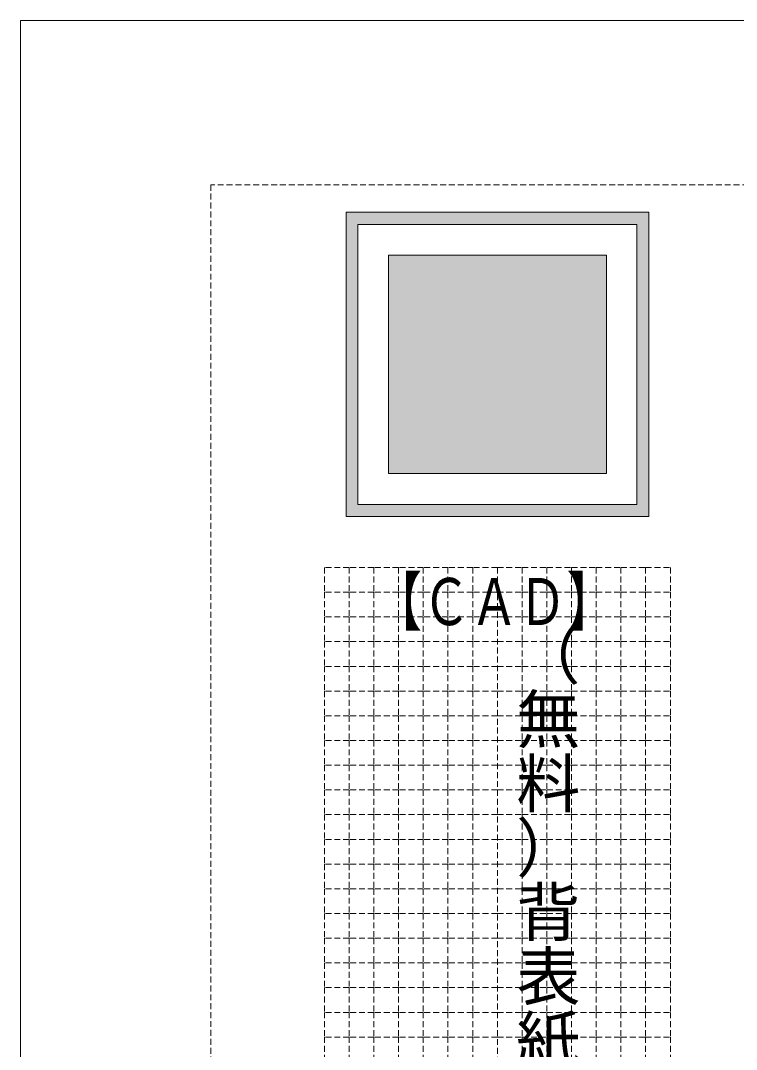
# Model space of a CAD drawing. Units: millimetres on the paper. Extents: x -148 to 354, y -210 to 210.
# Drawn here: x -148 to -3.1, y 1.8 to 210 of the extents above; entities that cross this region are included whole.
import ezdxf
from ezdxf.enums import TextEntityAlignment as Align

# ---------------------------------------------------------------- set-up
doc = ezdxf.new("R2010")
doc.units = ezdxf.units.MM
doc.linetypes.add('DASHED1', pattern=[1.8, 1.2, -0.6])
doc.layers.add('0-0', color=3, linetype='DASHED1', lineweight=9)
doc.styles.add('@ＭＳ ゴシック', font='')
doc.styles.add('ＭＳ ゴシック', font='')
doc.styles.get('@ＭＳ ゴシック').set_extended_font_data('@MS Gothic')
doc.styles.get('ＭＳ ゴシック').set_extended_font_data('MS Gothic')

msp = doc.modelspace()

# ---------------------------------------------------------------- linework, layer by layer
at = {"layer": '0-0'}
for p, q in [((6.494, 176.785), (-109.506, 176.785)), ((-109.506, 176.785), (-109.506, -126.215)), ((-61.506, 99.346), (-61.506, 94.346)), ((-56.506, 99.346), (-56.506, 94.346)), ((-51.506, 99.346), (-51.506, -105.654)), ((-46.506, 99.346), (-46.506, 94.346)), ((-41.506, 99.346), (-41.506, 94.346)), ((-61.506, 94.346), (-61.506, 89.346)), ((-56.506, 94.346), (-56.506, 89.346)), ((-46.506, 94.346), (-46.506, 89.346)), ((-41.506, 94.346), (-41.506, 89.346)), ((-61.506, 89.346), (-61.506, 84.346)), ((-56.506, 89.346), (-56.506, 84.346)), ((-46.506, 89.346), (-46.506, 84.346)), ((-41.506, 89.346), (-41.506, 84.346)), ((-61.506, 84.346), (-61.506, 79.346)), ((-56.506, 84.346), (-56.506, 79.346)), ((-46.506, 84.346), (-46.506, 79.346)), ((-41.506, 84.346), (-41.506, 79.346)), ((-61.506, 79.346), (-61.506, 74.346)), ((-56.506, 79.346), (-56.506, 74.346)), ((-46.506, 79.346), (-46.506, 74.346)), ((-41.506, 79.346), (-41.506, 74.346)), ((-61.506, 74.346), (-61.506, 69.346)), ((-56.506, 74.346), (-56.506, 69.346)), ((-46.506, 74.346), (-46.506, 69.346)), ((-41.506, 74.346), (-41.506, 69.346)), ((-61.506, 69.346), (-61.506, 64.346)), ((-56.506, 69.346), (-56.506, 64.346)), ((-46.506, 69.346), (-46.506, 64.346)), ((-41.506, 69.346), (-41.506, 64.346)), ((-61.506, 64.346), (-61.506, 59.346)), ((-56.506, 64.346), (-56.506, 59.346)), ((-46.506, 64.346), (-46.506, 59.346)), ((-41.506, 64.346), (-41.506, 59.346)), ((-61.506, 59.346), (-61.506, 54.346)), ((-56.506, 59.346), (-56.506, 54.346)), ((-46.506, 59.346), (-46.506, 54.346)), ((-41.506, 59.346), (-41.506, 54.346)), ((-61.506, 54.346), (-61.506, 49.346)), ((-56.506, 54.346), (-56.506, 49.346)), ((-46.506, 54.346), (-46.506, 49.346)), ((-41.506, 54.346), (-41.506, 49.346)), ((-61.506, 49.346), (-61.506, 44.346)), ((-56.506, 49.346), (-56.506, 44.346)), ((-46.506, 49.346), (-46.506, 44.346)), ((-41.506, 49.346), (-41.506, 44.346)), ((-61.506, 44.346), (-61.506, 39.346)), ((-56.506, 44.346), (-56.506, 39.346)), ((-46.506, 44.346), (-46.506, 39.346)), ((-41.506, 44.346), (-41.506, 39.346)), ((-61.506, 39.346), (-61.506, 34.346)), ((-56.506, 39.346), (-56.506, 34.346)), ((-46.506, 39.346), (-46.506, 34.346)), ((-41.506, 39.346), (-41.506, 34.346)), ((-61.506, 34.346), (-61.506, 29.346)), ((-56.506, 34.346), (-56.506, 29.346)), ((-46.506, 34.346), (-46.506, 29.346)), ((-41.506, 34.346), (-41.506, 29.346)), ((-61.506, 29.346), (-61.506, 24.346)), ((-56.506, 29.346), (-56.506, 24.346)), ((-46.506, 29.346), (-46.506, 24.346)), ((-41.506, 29.346), (-41.506, 24.346)), ((-61.506, 24.346), (-61.506, 19.346)), ((-56.506, 24.346), (-56.506, 19.346)), ((-46.506, 24.346), (-46.506, 19.346)), ((-41.506, 24.346), (-41.506, 19.346)), ((-61.506, 19.346), (-61.506, 14.346)), ((-56.506, 19.346), (-56.506, 14.346)), ((-46.506, 19.346), (-46.506, 14.346)), ((-41.506, 19.346), (-41.506, 14.346)), ((-61.506, 14.346), (-61.506, 9.346)), ((-56.506, 14.346), (-56.506, 9.346)), ((-46.506, 14.346), (-46.506, 9.346)), ((-41.506, 14.346), (-41.506, 9.346)), ((-61.506, 9.346), (-61.506, 4.346)), ((-56.506, 9.346), (-56.506, 4.346)), ((-46.506, 9.346), (-46.506, 4.346)), ((-41.506, 9.346), (-41.506, 4.346)), ((-61.506, 4.346), (-61.506, -0.654)), ((-56.506, 4.346), (-56.506, -0.654)), ((-46.506, 4.346), (-46.506, -0.654)), ((-41.506, 4.346), (-41.506, -0.654))]:
    msp.add_line(p, q, dxfattribs=at)
at = {"layer": '0-0', "color": 7, "linetype": 'Continuous'}
for p, q in [((-42.865, 171.208), (-20.882, 171.208)), ((-20.882, 171.208), (-20.882, 109.647)), ((-79.751, 168.74), (-23.261, 168.74)), ((-79.751, 112.115), (-79.751, 168.74)), ((-23.261, 168.74), (-23.261, 112.115)), ((-23.261, 146.723), (-23.261, 168.74)), ((-73.557, 162.512), (-29.456, 162.512)), ((-73.557, 118.343), (-73.557, 162.512)), ((-73.557, 118.343), (-73.557, 162.512)), ((-39.569, 162.512), (-29.456, 162.512)), ((-29.456, 162.512), (-29.456, 118.343)), ((-82.13, 109.647), (-82.13, 131.663)), ((-29.456, 118.343), (-73.557, 118.343)), ((-20.882, 109.647), (-82.13, 109.647))]:
    msp.add_line(p, q, dxfattribs=at)
for points in [[(148, 210), (-148, 210), (-148, -210)], [(-82.13, 109.647), (-82.13, 171.208), (-20.882, 171.208)], [(-23.261, 112.115), (-79.751, 112.115), (-57.768, 112.115)]]:
    msp.add_lwpolyline(points, dxfattribs=at)
at = {"layer": '0-0'}
for points in [[(-81.506, 99.346), (-86.506, 99.346), (-86.506, 94.346)], [(-76.506, 99.346), (-81.506, 99.346), (-81.506, 94.346)], [(-71.506, 99.346), (-76.506, 99.346), (-76.506, 94.346)], [(-66.506, 99.346), (-71.506, 99.346), (-71.506, 94.346)], [(-61.506, 99.346), (-66.506, 99.346), (-66.506, 94.346)], [(-51.506, 99.346), (-56.506, 99.346), (-61.506, 99.346)], [(-51.506, 99.346), (-46.506, 99.346), (-41.506, 99.346)], [(-41.506, 99.346), (-36.506, 99.346), (-36.506, 94.346)], [(-36.506, 99.346), (-31.506, 99.346), (-31.506, 94.346)], [(-31.506, 99.346), (-26.506, 99.346), (-26.506, 94.346)], [(-26.506, 99.346), (-21.506, 99.346), (-21.506, 94.346)], [(-21.506, 99.346), (-16.506, 99.346), (-16.506, 94.346)], [(-81.506, 94.346), (-86.506, 94.346), (-86.506, 89.346)], [(-76.506, 94.346), (-81.506, 94.346), (-81.506, 89.346)], [(-71.506, 94.346), (-76.506, 94.346), (-76.506, 89.346)], [(-66.506, 94.346), (-71.506, 94.346), (-71.506, 89.346)], [(-61.506, 94.346), (-66.506, 94.346), (-66.506, 89.346)], [(-51.506, 94.346), (-56.506, 94.346), (-61.506, 94.346)], [(-51.506, 94.346), (-46.506, 94.346), (-41.506, 94.346)], [(-41.506, 94.346), (-36.506, 94.346), (-36.506, 89.346)], [(-36.506, 94.346), (-31.506, 94.346), (-31.506, 89.346)], [(-31.506, 94.346), (-26.506, 94.346), (-26.506, 89.346)], [(-26.506, 94.346), (-21.506, 94.346), (-21.506, 89.346)], [(-21.506, 94.346), (-16.506, 94.346), (-16.506, 89.346)], [(-81.506, 89.346), (-86.506, 89.346), (-86.506, 84.346)], [(-76.506, 89.346), (-81.506, 89.346), (-81.506, 84.346)], [(-71.506, 89.346), (-76.506, 89.346), (-76.506, 84.346)], [(-66.506, 89.346), (-71.506, 89.346), (-71.506, 84.346)], [(-61.506, 89.346), (-66.506, 89.346), (-66.506, 84.346)], [(-51.506, 89.346), (-56.506, 89.346), (-61.506, 89.346)], [(-51.506, 89.346), (-46.506, 89.346), (-41.506, 89.346)], [(-41.506, 89.346), (-36.506, 89.346), (-36.506, 84.346)], [(-36.506, 89.346), (-31.506, 89.346), (-31.506, 84.346)], [(-31.506, 89.346), (-26.506, 89.346), (-26.506, 84.346)], [(-26.506, 89.346), (-21.506, 89.346), (-21.506, 84.346)], [(-21.506, 89.346), (-16.506, 89.346), (-16.506, 84.346)], [(-81.506, 84.346), (-86.506, 84.346), (-86.506, 79.346)], [(-76.506, 84.346), (-81.506, 84.346), (-81.506, 79.346)], [(-71.506, 84.346), (-76.506, 84.346), (-76.506, 79.346)], [(-66.506, 84.346), (-71.506, 84.346), (-71.506, 79.346)], [(-61.506, 84.346), (-66.506, 84.346), (-66.506, 79.346)], [(-51.506, 84.346), (-56.506, 84.346), (-61.506, 84.346)], [(-51.506, 84.346), (-46.506, 84.346), (-41.506, 84.346)], [(-41.506, 84.346), (-36.506, 84.346), (-36.506, 79.346)], [(-36.506, 84.346), (-31.506, 84.346), (-31.506, 79.346)], [(-31.506, 84.346), (-26.506, 84.346), (-26.506, 79.346)], [(-26.506, 84.346), (-21.506, 84.346), (-21.506, 79.346)], [(-21.506, 84.346), (-16.506, 84.346), (-16.506, 79.346)], [(-81.506, 79.346), (-86.506, 79.346), (-86.506, 74.346)], [(-76.506, 79.346), (-81.506, 79.346), (-81.506, 74.346)], [(-71.506, 79.346), (-76.506, 79.346), (-76.506, 74.346)], [(-66.506, 79.346), (-71.506, 79.346), (-71.506, 74.346)], [(-61.506, 79.346), (-66.506, 79.346), (-66.506, 74.346)], [(-51.506, 79.346), (-56.506, 79.346), (-61.506, 79.346)], [(-51.506, 79.346), (-46.506, 79.346), (-41.506, 79.346)], [(-41.506, 79.346), (-36.506, 79.346), (-36.506, 74.346)], [(-36.506, 79.346), (-31.506, 79.346), (-31.506, 74.346)], [(-31.506, 79.346), (-26.506, 79.346), (-26.506, 74.346)], [(-26.506, 79.346), (-21.506, 79.346), (-21.506, 74.346)], [(-21.506, 79.346), (-16.506, 79.346), (-16.506, 74.346)], [(-81.506, 74.346), (-86.506, 74.346), (-86.506, 69.346)], [(-76.506, 74.346), (-81.506, 74.346), (-81.506, 69.346)], [(-71.506, 74.346), (-76.506, 74.346), (-76.506, 69.346)], [(-66.506, 74.346), (-71.506, 74.346), (-71.506, 69.346)], [(-61.506, 74.346), (-66.506, 74.346), (-66.506, 69.346)], [(-51.506, 74.346), (-56.506, 74.346), (-61.506, 74.346)], [(-51.506, 74.346), (-46.506, 74.346), (-41.506, 74.346)], [(-41.506, 74.346), (-36.506, 74.346), (-36.506, 69.346)], [(-36.506, 74.346), (-31.506, 74.346), (-31.506, 69.346)], [(-31.506, 74.346), (-26.506, 74.346), (-26.506, 69.346)], [(-26.506, 74.346), (-21.506, 74.346), (-21.506, 69.346)], [(-21.506, 74.346), (-16.506, 74.346), (-16.506, 69.346)], [(-81.506, 69.346), (-86.506, 69.346), (-86.506, 64.346)], [(-76.506, 69.346), (-81.506, 69.346), (-81.506, 64.346)], [(-71.506, 69.346), (-76.506, 69.346), (-76.506, 64.346)], [(-66.506, 69.346), (-71.506, 69.346), (-71.506, 64.346)], [(-61.506, 69.346), (-66.506, 69.346), (-66.506, 64.346)], [(-51.506, 69.346), (-56.506, 69.346), (-61.506, 69.346)], [(-51.506, 69.346), (-46.506, 69.346), (-41.506, 69.346)], [(-41.506, 69.346), (-36.506, 69.346), (-36.506, 64.346)], [(-36.506, 69.346), (-31.506, 69.346), (-31.506, 64.346)], [(-31.506, 69.346), (-26.506, 69.346), (-26.506, 64.346)], [(-26.506, 69.346), (-21.506, 69.346), (-21.506, 64.346)], [(-21.506, 69.346), (-16.506, 69.346), (-16.506, 64.346)], [(-81.506, 64.346), (-86.506, 64.346), (-86.506, 59.346)], [(-76.506, 64.346), (-81.506, 64.346), (-81.506, 59.346)], [(-71.506, 64.346), (-76.506, 64.346), (-76.506, 59.346)], [(-66.506, 64.346), (-71.506, 64.346), (-71.506, 59.346)], [(-61.506, 64.346), (-66.506, 64.346), (-66.506, 59.346)], [(-51.506, 64.346), (-56.506, 64.346), (-61.506, 64.346)], [(-51.506, 64.346), (-46.506, 64.346), (-41.506, 64.346)], [(-41.506, 64.346), (-36.506, 64.346), (-36.506, 59.346)], [(-36.506, 64.346), (-31.506, 64.346), (-31.506, 59.346)], [(-31.506, 64.346), (-26.506, 64.346), (-26.506, 59.346)], [(-26.506, 64.346), (-21.506, 64.346), (-21.506, 59.346)], [(-21.506, 64.346), (-16.506, 64.346), (-16.506, 59.346)], [(-81.506, 59.346), (-86.506, 59.346), (-86.506, 54.346)], [(-76.506, 59.346), (-81.506, 59.346), (-81.506, 54.346)], [(-71.506, 59.346), (-76.506, 59.346), (-76.506, 54.346)], [(-66.506, 59.346), (-71.506, 59.346), (-71.506, 54.346)], [(-61.506, 59.346), (-66.506, 59.346), (-66.506, 54.346)], [(-51.506, 59.346), (-56.506, 59.346), (-61.506, 59.346)], [(-51.506, 59.346), (-46.506, 59.346), (-41.506, 59.346)], [(-41.506, 59.346), (-36.506, 59.346), (-36.506, 54.346)], [(-36.506, 59.346), (-31.506, 59.346), (-31.506, 54.346)], [(-31.506, 59.346), (-26.506, 59.346), (-26.506, 54.346)], [(-26.506, 59.346), (-21.506, 59.346), (-21.506, 54.346)], [(-21.506, 59.346), (-16.506, 59.346), (-16.506, 54.346)], [(-81.506, 54.346), (-86.506, 54.346), (-86.506, 49.346)], [(-76.506, 54.346), (-81.506, 54.346), (-81.506, 49.346)], [(-71.506, 54.346), (-76.506, 54.346), (-76.506, 49.346)], [(-66.506, 54.346), (-71.506, 54.346), (-71.506, 49.346)], [(-61.506, 54.346), (-66.506, 54.346), (-66.506, 49.346)], [(-51.506, 54.346), (-56.506, 54.346), (-61.506, 54.346)], [(-51.506, 54.346), (-46.506, 54.346), (-41.506, 54.346)], [(-41.506, 54.346), (-36.506, 54.346), (-36.506, 49.346)], [(-36.506, 54.346), (-31.506, 54.346), (-31.506, 49.346)], [(-31.506, 54.346), (-26.506, 54.346), (-26.506, 49.346)], [(-26.506, 54.346), (-21.506, 54.346), (-21.506, 49.346)], [(-21.506, 54.346), (-16.506, 54.346), (-16.506, 49.346)], [(-81.506, 49.346), (-86.506, 49.346), (-86.506, 44.346)], [(-76.506, 49.346), (-81.506, 49.346), (-81.506, 44.346)], [(-71.506, 49.346), (-76.506, 49.346), (-76.506, 44.346)], [(-66.506, 49.346), (-71.506, 49.346), (-71.506, 44.346)], [(-61.506, 49.346), (-66.506, 49.346), (-66.506, 44.346)], [(-51.506, 49.346), (-56.506, 49.346), (-61.506, 49.346)], [(-51.506, 49.346), (-46.506, 49.346), (-41.506, 49.346)], [(-41.506, 49.346), (-36.506, 49.346), (-36.506, 44.346)], [(-36.506, 49.346), (-31.506, 49.346), (-31.506, 44.346)], [(-31.506, 49.346), (-26.506, 49.346), (-26.506, 44.346)], [(-26.506, 49.346), (-21.506, 49.346), (-21.506, 44.346)], [(-21.506, 49.346), (-16.506, 49.346), (-16.506, 44.346)], [(-81.506, 44.346), (-86.506, 44.346), (-86.506, 39.346)], [(-76.506, 44.346), (-81.506, 44.346), (-81.506, 39.346)], [(-71.506, 44.346), (-76.506, 44.346), (-76.506, 39.346)], [(-66.506, 44.346), (-71.506, 44.346), (-71.506, 39.346)], [(-61.506, 44.346), (-66.506, 44.346), (-66.506, 39.346)], [(-51.506, 44.346), (-56.506, 44.346), (-61.506, 44.346)], [(-51.506, 44.346), (-46.506, 44.346), (-41.506, 44.346)], [(-41.506, 44.346), (-36.506, 44.346), (-36.506, 39.346)], [(-36.506, 44.346), (-31.506, 44.346), (-31.506, 39.346)], [(-31.506, 44.346), (-26.506, 44.346), (-26.506, 39.346)], [(-26.506, 44.346), (-21.506, 44.346), (-21.506, 39.346)], [(-21.506, 44.346), (-16.506, 44.346), (-16.506, 39.346)], [(-81.506, 39.346), (-86.506, 39.346), (-86.506, 34.346)], [(-76.506, 39.346), (-81.506, 39.346), (-81.506, 34.346)], [(-71.506, 39.346), (-76.506, 39.346), (-76.506, 34.346)], [(-66.506, 39.346), (-71.506, 39.346), (-71.506, 34.346)], [(-61.506, 39.346), (-66.506, 39.346), (-66.506, 34.346)], [(-51.506, 39.346), (-56.506, 39.346), (-61.506, 39.346)], [(-51.506, 39.346), (-46.506, 39.346), (-41.506, 39.346)], [(-41.506, 39.346), (-36.506, 39.346), (-36.506, 34.346)], [(-36.506, 39.346), (-31.506, 39.346), (-31.506, 34.346)], [(-31.506, 39.346), (-26.506, 39.346), (-26.506, 34.346)], [(-26.506, 39.346), (-21.506, 39.346), (-21.506, 34.346)], [(-21.506, 39.346), (-16.506, 39.346), (-16.506, 34.346)], [(-81.506, 34.346), (-86.506, 34.346), (-86.506, 29.346)], [(-76.506, 34.346), (-81.506, 34.346), (-81.506, 29.346)], [(-71.506, 34.346), (-76.506, 34.346), (-76.506, 29.346)], [(-66.506, 34.346), (-71.506, 34.346), (-71.506, 29.346)], [(-61.506, 34.346), (-66.506, 34.346), (-66.506, 29.346)], [(-51.506, 34.346), (-56.506, 34.346), (-61.506, 34.346)], [(-51.506, 34.346), (-46.506, 34.346), (-41.506, 34.346)], [(-41.506, 34.346), (-36.506, 34.346), (-36.506, 29.346)], [(-36.506, 34.346), (-31.506, 34.346), (-31.506, 29.346)], [(-31.506, 34.346), (-26.506, 34.346), (-26.506, 29.346)], [(-26.506, 34.346), (-21.506, 34.346), (-21.506, 29.346)], [(-21.506, 34.346), (-16.506, 34.346), (-16.506, 29.346)], [(-81.506, 29.346), (-86.506, 29.346), (-86.506, 24.346)], [(-76.506, 29.346), (-81.506, 29.346), (-81.506, 24.346)], [(-71.506, 29.346), (-76.506, 29.346), (-76.506, 24.346)], [(-66.506, 29.346), (-71.506, 29.346), (-71.506, 24.346)], [(-61.506, 29.346), (-66.506, 29.346), (-66.506, 24.346)], [(-51.506, 29.346), (-56.506, 29.346), (-61.506, 29.346)], [(-51.506, 29.346), (-46.506, 29.346), (-41.506, 29.346)], [(-41.506, 29.346), (-36.506, 29.346), (-36.506, 24.346)], [(-36.506, 29.346), (-31.506, 29.346), (-31.506, 24.346)], [(-31.506, 29.346), (-26.506, 29.346), (-26.506, 24.346)], [(-26.506, 29.346), (-21.506, 29.346), (-21.506, 24.346)], [(-21.506, 29.346), (-16.506, 29.346), (-16.506, 24.346)], [(-81.506, 24.346), (-86.506, 24.346), (-86.506, 19.346)], [(-76.506, 24.346), (-81.506, 24.346), (-81.506, 19.346)], [(-71.506, 24.346), (-76.506, 24.346), (-76.506, 19.346)], [(-66.506, 24.346), (-71.506, 24.346), (-71.506, 19.346)], [(-61.506, 24.346), (-66.506, 24.346), (-66.506, 19.346)], [(-51.506, 24.346), (-56.506, 24.346), (-61.506, 24.346)], [(-51.506, 24.346), (-46.506, 24.346), (-41.506, 24.346)], [(-41.506, 24.346), (-36.506, 24.346), (-36.506, 19.346)], [(-36.506, 24.346), (-31.506, 24.346), (-31.506, 19.346)], [(-31.506, 24.346), (-26.506, 24.346), (-26.506, 19.346)], [(-26.506, 24.346), (-21.506, 24.346), (-21.506, 19.346)], [(-21.506, 24.346), (-16.506, 24.346), (-16.506, 19.346)], [(-81.506, 19.346), (-86.506, 19.346), (-86.506, 14.346)], [(-76.506, 19.346), (-81.506, 19.346), (-81.506, 14.346)], [(-71.506, 19.346), (-76.506, 19.346), (-76.506, 14.346)], [(-66.506, 19.346), (-71.506, 19.346), (-71.506, 14.346)], [(-61.506, 19.346), (-66.506, 19.346), (-66.506, 14.346)], [(-51.506, 19.346), (-56.506, 19.346), (-61.506, 19.346)], [(-51.506, 19.346), (-46.506, 19.346), (-41.506, 19.346)], [(-41.506, 19.346), (-36.506, 19.346), (-36.506, 14.346)], [(-36.506, 19.346), (-31.506, 19.346), (-31.506, 14.346)], [(-31.506, 19.346), (-26.506, 19.346), (-26.506, 14.346)], [(-26.506, 19.346), (-21.506, 19.346), (-21.506, 14.346)], [(-21.506, 19.346), (-16.506, 19.346), (-16.506, 14.346)], [(-81.506, 14.346), (-86.506, 14.346), (-86.506, 9.346)], [(-76.506, 14.346), (-81.506, 14.346), (-81.506, 9.346)], [(-71.506, 14.346), (-76.506, 14.346), (-76.506, 9.346)], [(-66.506, 14.346), (-71.506, 14.346), (-71.506, 9.346)], [(-61.506, 14.346), (-66.506, 14.346), (-66.506, 9.346)], [(-51.506, 14.346), (-56.506, 14.346), (-61.506, 14.346)], [(-51.506, 14.346), (-46.506, 14.346), (-41.506, 14.346)], [(-41.506, 14.346), (-36.506, 14.346), (-36.506, 9.346)], [(-36.506, 14.346), (-31.506, 14.346), (-31.506, 9.346)], [(-31.506, 14.346), (-26.506, 14.346), (-26.506, 9.346)], [(-26.506, 14.346), (-21.506, 14.346), (-21.506, 9.346)], [(-21.506, 14.346), (-16.506, 14.346), (-16.506, 9.346)], [(-81.506, 9.346), (-86.506, 9.346), (-86.506, 4.346)], [(-76.506, 9.346), (-81.506, 9.346), (-81.506, 4.346)], [(-71.506, 9.346), (-76.506, 9.346), (-76.506, 4.346)], [(-66.506, 9.346), (-71.506, 9.346), (-71.506, 4.346)], [(-61.506, 9.346), (-66.506, 9.346), (-66.506, 4.346)], [(-51.506, 9.346), (-56.506, 9.346), (-61.506, 9.346)], [(-51.506, 9.346), (-46.506, 9.346), (-41.506, 9.346)], [(-41.506, 9.346), (-36.506, 9.346), (-36.506, 4.346)], [(-36.506, 9.346), (-31.506, 9.346), (-31.506, 4.346)], [(-31.506, 9.346), (-26.506, 9.346), (-26.506, 4.346)], [(-26.506, 9.346), (-21.506, 9.346), (-21.506, 4.346)], [(-21.506, 9.346), (-16.506, 9.346), (-16.506, 4.346)], [(-81.506, 4.346), (-86.506, 4.346), (-86.506, -0.654)], [(-76.506, 4.346), (-81.506, 4.346), (-81.506, -0.654)], [(-71.506, 4.346), (-76.506, 4.346), (-76.506, -0.654)], [(-66.506, 4.346), (-71.506, 4.346), (-71.506, -0.654)], [(-61.506, 4.346), (-66.506, 4.346), (-66.506, -0.654)], [(-51.506, 4.346), (-56.506, 4.346), (-61.506, 4.346)], [(-51.506, 4.346), (-46.506, 4.346), (-41.506, 4.346)], [(-41.506, 4.346), (-36.506, 4.346), (-36.506, -0.654)], [(-36.506, 4.346), (-31.506, 4.346), (-31.506, -0.654)], [(-31.506, 4.346), (-26.506, 4.346), (-26.506, -0.654)], [(-26.506, 4.346), (-21.506, 4.346), (-21.506, -0.654)], [(-21.506, 4.346), (-16.506, 4.346), (-16.506, -0.654)]]:
    msp.add_lwpolyline(points, dxfattribs=at)
at = {"layer": '0-0', "color": 7}
for points in [[(-82.13, 171.208), (-79.751, 168.74), (-82.13, 109.647), (-79.751, 112.115)], [(-20.882, 171.208), (-82.13, 171.208), (-79.751, 168.74)], [(-20.882, 171.208), (-79.751, 168.74), (-23.261, 168.74)], [(-20.882, 171.208), (-23.261, 168.74), (-23.261, 112.115)], [(-23.261, 112.115), (-20.882, 109.647), (-20.882, 171.208)], [(-79.751, 112.115), (-82.13, 109.647), (-20.882, 109.647)], [(-23.261, 112.115), (-79.751, 112.115), (-20.882, 109.647)]]:
    msp.add_solid(points, dxfattribs=at)
at = {"layer": '0-0', "color": 1}
msp.add_solid([(-73.557, 162.512), (-29.456, 162.512), (-73.557, 118.343), (-29.456, 118.343)], dxfattribs=at)

# ---------------------------------------------------------------- texts
at = {"layer": '0-0', "color": 7, "style": 'ＭＳ ゴシック', "width": 0.75}
msp.add_text('【ＣＡＤ】', height=9.531, dxfattribs=at).set_placement((-76.506, 84.831), align=Align.BOTTOM_LEFT)
at = {"layer": '0-0', "color": 7, "style": '@ＭＳ ゴシック'}
msp.add_text('（無料）背表紙テンプレート', height=9.531, rotation=270, dxfattribs=at).set_placement((-49.006, 88.285), align=Align.BOTTOM_LEFT)

doc.saveas('drawing.dxf')
